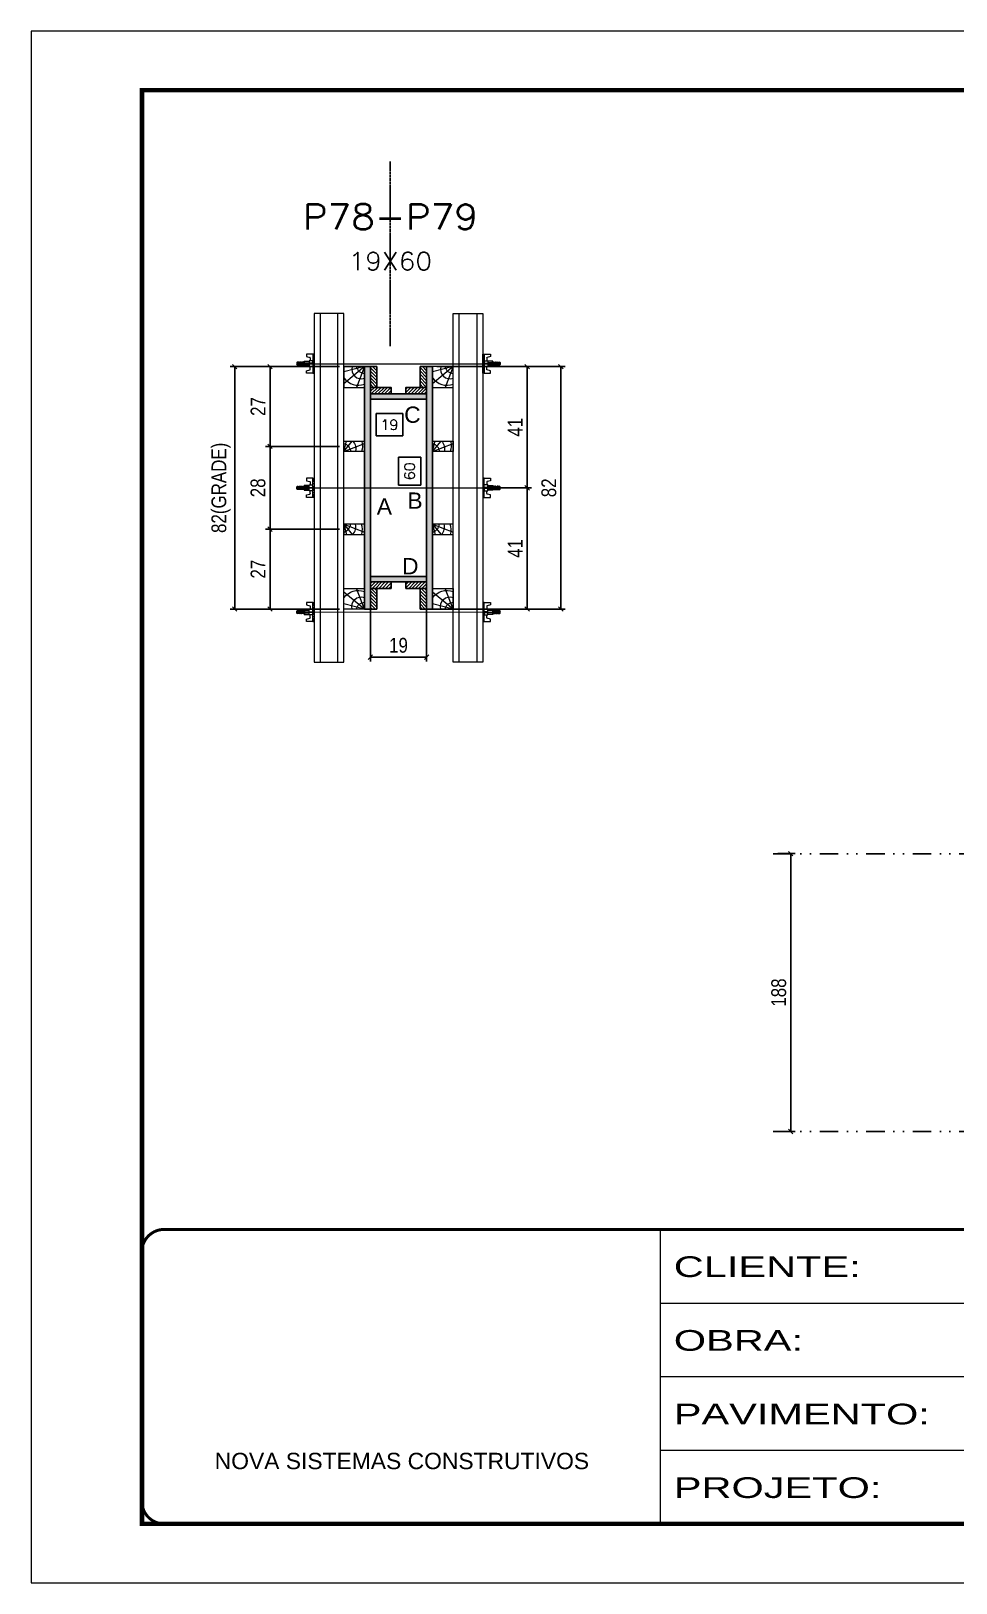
# Model space of a CAD drawing. Extents: x 808 to 7089, y -98 to 17032.
# Drawn here: x 5604 to 6229, y 7942 to 8992 of the extents above; entities that cross this region are included whole.
import ezdxf
from ezdxf.enums import TextEntityAlignment as Align

# ---------------------------------------------------------------- set-up
doc = ezdxf.new("R2010")
doc.units = 0
for name, pattern in [('CONTINUO', [0]), ('DASHED', [0.75, 0.5, -0.25]), ('DIVIDE2', [0.625, 0.25, -0.125, 0, -0.125, 0, -0.125]), ('HIDDEN', [0.375, 0.25, -0.125])]:
    doc.linetypes.add(name, pattern=pattern)
for name, color, linetype in [('CHAPA', 1, 'Continuous'), ('COTA', 241, 'Continuous'), ('MEIO_PONT', 93, 'Continuous'), ('Nível', 160, 'Continuous'), ('Painéis', 200, 'Continuous'), ('SARRAFO', 251, 'Continuous'), ('Texto de Titulo', 7, 'Continuous'), ('Texto Qtd Sarr', 242, 'Continuous'), ('TEXTO_GERAL', 7, 'Continuous')]:
    doc.layers.add(name, color=color, linetype=linetype)
for name, color, linetype, lineweight in [('Folhas', 255, 'Continuous', 9), ('Hachura', 251, 'Continuous', 9), ('Madeira', 126, 'Continuous', 18), ('Perfil Metálico', 224, 'Continuous', 18), ('SARRAFO DE PRESSAO', 251, 'DASHED', 9), ('Texto Seção', 7, 'Continuous', 15)]:
    doc.layers.add(name, color=color, linetype=linetype, lineweight=lineweight)
doc.styles.add('ARIAL', font='arial.ttf')
doc.styles.add('COTA TECNICA 2X', font='techl___.ttf', dxfattribs={"height": 10})
doc.styles.add('COTA TECNICA-50', font='techl___.ttf', dxfattribs={"height": 10})
doc.styles.add('ROMANS', font='romans.shx')
doc.styles.add('Tecnologia', font='')
doc.styles.get('Tecnologia').set_extended_font_data('Forgotten Futurist')
doc.dimstyles.new('COTA PAINEL-50', dxfattribs={"dimtxt": 10, "dimasz": 3, "dimexe": 3, "dimexo": 3, "dimgap": 3, "dimtad": 1, "dimdec": 1, "dimzin": 12, "dimdsep": 46, "dimtxsty": 'COTA TECNICA-50', "dimblk1": 'OBLIQUE', "dimblk2": 'OBLIQUE', "dimsah": 1, "dimcen": 0.9, "dimclrd": 4, "dimclre": 4, "dimclrt": 240, "dimadec": 1, "dimazin": 3, "dimtfac": 1, "dimtdec": 1, "dimtmove": 0, "dimatfit": 3, "dimfxl": 1, "dimtolj": 1, "dimtzin": 12, "dimarcsym": 0})
doc.dimstyles.new('SECAO PILAR', dxfattribs={"dimtxt": 10, "dimasz": 3, "dimexe": 3, "dimexo": 3, "dimgap": 3, "dimtad": 1, "dimdec": 1, "dimlfac": 0.5, "dimzin": 12, "dimdsep": 46, "dimtxsty": 'COTA TECNICA 2X', "dimblk1": 'OBLIQUE', "dimblk2": 'OBLIQUE', "dimsah": 1, "dimcen": 0.9, "dimclrd": 256, "dimclre": 256, "dimclrt": 256, "dimadec": 1, "dimazin": 3, "dimtfac": 1, "dimtdec": 1, "dimtmove": 0, "dimatfit": 3, "dimfxl": 1, "dimtolj": 1, "dimtzin": 12, "dimarcsym": 0})
doc.dimstyles.new('SECÇÃO 2', dxfattribs={"dimtxt": 7, "dimasz": 6, "dimexe": 0.18, "dimexo": 2, "dimgap": -4, "dimtad": 3, "dimdec": 1, "dimlfac": 0.5, "dimzin": 12, "dimdsep": 46, "dimtxsty": 'ROMANS', "dimblk": 'ARCHTICK', "dimcen": 0.09, "dimse1": 1, "dimse2": 1, "dimsd1": 1, "dimsd2": 1, "dimclrd": 180, "dimclre": 5, "dimclrt": 1, "dimadec": 0, "dimazin": 3, "dimtfac": 1, "dimtdec": 1, "dimtofl": 0, "dimtmove": 0, "dimatfit": 3, "dimldrblk": 'ARCHTICK', "dimfxl": 1, "dimtolj": 1, "dimtzin": 0, "dimarcsym": 0})
pattern_1 = [(135, (-17058.2216, 18104.3411), (-1.12253202, -1.12253202), [])]
pattern_2 = [(135, (-17058.2216, 17889.3411), (-1.12253202, -1.12253202), [])]
pattern_3 = [(45, (15336.1384, 31511.1975), (-1.12253202, 1.12253202), [])]
pattern_4 = [(45, (15336.1384, 31531.1975), (-1.12253202, 1.12253202), [])]

# ---------------------------------------------------------------- blocks, each defined once
blk = doc.blocks.new('9999999999')
at = {"color": 30, "linetype": 'CONTINUO'}
for p, q in [((98564.6, 34230.2), (98564.6, 34429.4)), ((98564.6, 34379.6), (99584, 34379.6)), ((98564.6, 34329.8), (99488, 34329.8)), ((98564.6, 34280), (99488, 34280))]:
    blk.add_line(p, q, dxfattribs=at)
at = {"color": 30, "linetype": 'CONTINUO', "const_width": 2}
blk.add_lwpolyline([(99584, 34230.2), (99584, 34414.4, 0.414214), (99569, 34429.4), (98229, 34429.4, 0.414214), (98214, 34414.4), (98214, 34245.2, 0.414214), (98229, 34230.2), (99584, 34230.2)], format="xyb", dxfattribs=at)
at = {"layer": 'Folhas'}
blk.add_lwpolyline([(98139, 34190.2), (99624, 34190.2), (99624, 35240.2), (98139, 35240.2)], close=True, dxfattribs=at)
at = {"layer": 'Folhas', "color": 30, "const_width": 3}
blk.add_lwpolyline([(98214, 34230.2), (99584, 34230.2), (99584, 35200.2), (98214, 35200.2)], close=True, dxfattribs=at)
at = {"color": 7, "linetype": 'Continuous', "ltscale": 5, "style": 'ARIAL'}
blk.add_text('NOVA SISTEMAS CONSTRUTIVOS', height=11.059, dxfattribs=at).set_placement((98263.2, 34267.2))
at = {"layer": 'Folhas', "color": 7, "style": 'Tecnologia', "width": 1.5}
for s, p in [('CLIENTE:', (98573.7, 34397.2)), ('OBRA:', (98573.7, 34347.3)), ('PAVIMENTO:', (98573.7, 34297.5)), ('PROJETO:', (98573.7, 34247.7))]:
    blk.add_text(s, height=14, dxfattribs=at).set_placement(p)
blk = doc.blocks.new('_Oblique')
at = {"color": 0, "linetype": 'ByBlock', "lineweight": -2}
blk.add_line((-0.5, -0.5), (0.5, 0.5), dxfattribs=at)
blk = doc.blocks.new('*D2083')
at = {"layer": 'COTA', "color": 4, "lineweight": -2, "transparency": 16777216}
for p, q in [((6108.7, 8435.9), (6120.5, 8435.9)), ((6117.5, 8247.9), (6117.5, 8435.9)), ((6108.7, 8247.9), (6120.5, 8247.9))]:
    blk.add_line(p, q, dxfattribs=at)
at = {"layer": 'Defpoints', "color": 0, "transparency": 16777216}
for p in [(6105.7, 8435.9), (6117.5, 8435.9), (6105.7, 8247.9)]:
    blk.add_point(p, dxfattribs=at)
at = {"layer": 'COTA', "color": 4, "lineweight": -2, "transparency": 16777216, "xscale": 3, "yscale": 3, "zscale": 3}
for p, rotation in [((6117.5, 8435.9), 90), ((6117.5, 8247.9), 270)]:
    blk.add_blockref('_Oblique', p, dxfattribs=dict(at, rotation=rotation))
at = {"layer": 'COTA', "color": 240, "transparency": 16777216, "insert": (6109.4, 8341.9), "char_height": 10, "attachment_point": 5, "rotation": 90, "style": 'COTA TECNICA-50'}
blk.add_mtext('\\A1;188', dxfattribs=at)
blk = doc.blocks.new('titulo1')
at = {"layer": 'Defpoints', "color": 252, "linetype": 'HIDDEN', "ltscale": 2}
blk.add_line((0, 0), (0, 125), dxfattribs=at)
at = {"layer": 'Defpoints', "style": 'ROMANS', "oblique": 15}
blk.add_attdef('FOLHA', text='', height=10, dxfattribs=at).set_placement((0, 15.6), align=Align.MIDDLE_CENTER)
at = {"layer": 'Texto Qtd Sarr', "color": 3, "style": 'ROMANS', "oblique": 15}
for tag, height, p in [('TITULO', 17, (0, 71.4)), ('SEÇÃO', 12, (0, 41.5))]:
    blk.add_attdef(tag, text='', height=height, dxfattribs=at).set_placement(p, align=Align.MIDDLE_CENTER)
blk = doc.blocks.new('*D2074')
at = {"layer": 'COTA', "color": 180, "lineweight": -2, "transparency": 16777216}
for p, q in [((5867.2, 8704.1), (5852.2, 8704.1)), ((5852.2, 8704.1), (5852.2, 8685.1)), ((5867.2, 8685.1), (5867.2, 8704.1)), ((5852.2, 8685.1), (5867.2, 8685.1))]:
    blk.add_line(p, q, dxfattribs=at)
at = {"layer": 'Defpoints', "color": 0, "transparency": 16777216}
for p in [(5833.2, 8743.4), (5833.2, 8623.4), (5871.2, 8623.4)]:
    blk.add_point(p, dxfattribs=at)
at = {"layer": 'COTA', "color": 1, "transparency": 16777216, "insert": (5859.7, 8694.6), "char_height": 7, "attachment_point": 5, "rotation": 90, "style": 'ROMANS'}
blk.add_mtext('\\A1;60', dxfattribs=at)
blk = doc.blocks.new('_ArchTick')
at = {"color": 0, "linetype": 'ByBlock', "const_width": 0.15}
blk.add_lwpolyline([(-0.5, -0.5), (0.5, 0.5)], dxfattribs=at)
blk = doc.blocks.new('*D2075')
at = {"layer": 'COTA', "color": 180, "lineweight": -2, "transparency": 16777216}
for p, q in [((5855.1, 8733.6), (5837.1, 8733.6)), ((5837.1, 8733.6), (5837.1, 8718.6)), ((5855.1, 8718.6), (5855.1, 8733.6)), ((5837.1, 8718.6), (5855.1, 8718.6))]:
    blk.add_line(p, q, dxfattribs=at)
at = {"layer": 'Defpoints', "color": 0, "transparency": 16777216}
for p in [(5833.2, 8743.4), (5871.2, 8743.4), (5871.2, 8714.6)]:
    blk.add_point(p, dxfattribs=at)
at = {"layer": 'COTA', "color": 1, "transparency": 16777216, "insert": (5846.1, 8726.1), "char_height": 7, "attachment_point": 5, "style": 'ROMANS'}
blk.add_mtext('\\A1;19', dxfattribs=at)
blk = doc.blocks.new('C')
at = {"layer": 'Hachura', "color": 0}
for p, q in [((0, 3.22), (0, -3.22)), ((0.45, 3.22), (0, 3.22)), ((0.46, 3.16), (0, 3.16)), ((0.46, 3.05), (0, 3.05)), ((0.46, 2.88), (0, 2.88)), ((0, 2.75), (0, -1.16)), ((0.46, 2.65), (0, 2.65)), ((0.46, 2.23), (0, 2.23)), ((0.46, 1.51), (0, 1.51)), ((0.39, 0.49), (0.17, 0.49)), ((0.45, -3.23), (0.45, 3.22)), ((0.45, 3.22), (2.58, 3.22)), ((1.74, 0.97), (0.45, 0.97)), ((1.45, 0.1), (0.45, 0.1)), ((1.35, 1.94), (1.35, 0.96)), ((2.58, 2.39), (1.47, 2.09)), ((1.74, -0.97), (1.74, 0.97)), ((1.74, 0.97), (1.74, 0.84)), ((1.74, 0.97), (1.74, 0.84)), ((1.74, 0.84), (3.35, 0.84)), ((3.35, 0.45), (1.74, 0.45)), ((2.58, 3.22), (2.58, 2.39)), ((3.32, 0.84), (3.32, -0.84)), ((3.35, 0.84), (3.35, -0.84)), ((3.68, 0.45), (3.35, 0.45)), ((3.84, -0.52), (3.35, 0.45)), ((3.35, 0.06), (3.67, -0.57)), ((3.68, 0.45), (4.16, -0.52)), ((3.72, 0.5), (4.25, -0.57)), ((4.37, -0.55), (3.83, 0.53)), ((4.15, 0.45), (3.93, 0.45)), ((4.42, -0.52), (3.93, 0.45)), ((4.15, 0.45), (4.26, 0.45)), ((4.26, 0.45), (4.74, -0.52)), ((4.3, 0.5), (4.83, -0.57)), ((4.95, -0.55), (4.41, 0.53)), ((4.51, 0.45), (4.84, 0.45)), ((5, -0.52), (4.51, 0.45)), ((4.84, 0.45), (5.32, -0.52)), ((4.88, 0.5), (5.41, -0.57)), ((5.53, -0.55), (4.99, 0.53)), ((5.58, -0.52), (5.09, 0.45)), ((5.42, 0.45), (5.09, 0.45)), ((5.58, -0.52), (5.09, 0.45)), ((5.42, 0.45), (5.74, -0.19)), ((5.46, 0.5), (5.74, -0.07)), ((5.74, 0.19), (5.57, 0.53)), ((5.74, 0.32), (5.68, 0.45)), ((5.68, 0.45), (5.74, 0.45)), ((5.74, 0.45), (5.9, 0.29)), ((5.74, 0.45), (5.74, -0.52)), ((5.9, -0.36), (5.9, 0.29)), ((0.45, 0), (0, 0)), ((0.46, -1.52), (0, -1.52)), ((0.46, -2.23), (0, -2.23)), ((0.46, -2.65), (0, -2.65)), ((0.46, -2.88), (0, -2.88)), ((0.46, -3.05), (0, -3.05)), ((0.46, -3.16), (0, -3.16)), ((0, -3.22), (2.57, -3.22)), ((0.08, -0.48), (0.29, -0.48)), ((0.29, -0.48), (0.4, -0.48)), ((0.45, 0), (0.45, -0.97)), ((0.45, -0.16), (1.45, -0.16)), ((0.45, -0.65), (0.45, -0.32)), ((0.45, -3.23), (0.45, -0.65)), ((0.45, -0.97), (1.74, -0.97)), ((1.35, -1.94), (1.35, -0.97)), ((2.58, -2.39), (1.47, -2.1)), ((3.35, -0.32), (1.74, -0.32)), ((3.35, -0.84), (1.74, -0.84)), ((2.58, -3.23), (2.58, -2.39)), ((3.35, -0.07), (3.58, -0.52)), ((3.35, -0.52), (3.58, -0.52)), ((3.84, -0.52), (4.16, -0.52)), ((4.42, -0.52), (4.74, -0.52)), ((4.63, -0.52), (4.74, -0.52)), ((5, -0.52), (5.32, -0.52)), ((5.58, -0.52), (5.74, -0.52)), ((5.74, -0.52), (5.9, -0.36)), ((5.74, -0.52), (5.74, -0.52))]:
    blk.add_line(p, q, dxfattribs=at)
for centre, radius, start, end in [((1.52, 1.94), 0.161, 104.7436, 180), ((1.44, -0.03), 0.129, 272.695, 87.305), ((3.81, 0.39), 0.143, 25.5688, 154.4312), ((4.39, 0.39), 0.143, 25.5688, 154.4312), ((4.97, 0.39), 0.143, 25.5688, 154.4312), ((5.55, 0.39), 0.143, 25.5688, 154.4312), ((0.17, -0.37), 0.174, 221.744, 317.8592), ((1.52, -1.94), 0.161, 180, 255.2564), ((3.71, -0.4), 0.174, 222.1408, 318.256), ((4.29, -0.4), 0.174, 222.1408, 318.256), ((4.87, -0.4), 0.174, 222.1408, 318.256), ((5.45, -0.4), 0.174, 222.1408, 318.256), ((5.61, -0.4), 0.174, 317.8592, 318.256)]:
    blk.add_arc(centre, radius, start, end, dxfattribs=at)
blk = doc.blocks.new('*D2087')
at = {"layer": 'COTA', "lineweight": -2, "transparency": 16777216}
for p, q in [((5833.2, 8616.8), (5833.2, 8565.8)), ((5871.2, 8616.8), (5871.2, 8565.8)), ((5833.2, 8568.8), (5871.2, 8568.8))]:
    blk.add_line(p, q, dxfattribs=at)
at = {"layer": 'Defpoints', "color": 0, "transparency": 16777216}
for p in [(5833.2, 8619.8), (5871.2, 8619.8), (5871.2, 8568.8)]:
    blk.add_point(p, dxfattribs=at)
at = {"layer": 'COTA', "lineweight": -2, "transparency": 16777216, "xscale": 3, "yscale": 3, "zscale": 3, "rotation": 180}
blk.add_blockref('_Oblique', (5833.2, 8568.8), dxfattribs=at)
at = {"layer": 'COTA', "lineweight": -2, "transparency": 16777216, "xscale": 3, "yscale": 3, "zscale": 3}
blk.add_blockref('_Oblique', (5871.2, 8568.8), dxfattribs=at)
at = {"layer": 'COTA', "transparency": 16777216, "insert": (5852.2, 8576.8), "char_height": 10, "attachment_point": 5, "style": 'COTA TECNICA 2X'}
blk.add_mtext('\\A1;19', dxfattribs=at)
blk = doc.blocks.new('*D2076')
at = {"layer": 'COTA', "lineweight": -2, "transparency": 16777216}
for p, q in [((5812.2, 8765.4), (5738.4, 8765.4)), ((5741.4, 8765.4), (5741.4, 8601.4)), ((5812.2, 8601.4), (5738.4, 8601.4))]:
    blk.add_line(p, q, dxfattribs=at)
at = {"layer": 'Defpoints', "color": 0, "transparency": 16777216}
for p in [(5815.2, 8765.4), (5741.4, 8601.4), (5815.2, 8601.4)]:
    blk.add_point(p, dxfattribs=at)
at = {"layer": 'COTA', "lineweight": -2, "transparency": 16777216, "xscale": 3, "yscale": 3, "zscale": 3}
for p, rotation in [((5741.4, 8765.4), 90), ((5741.4, 8601.4), 270)]:
    blk.add_blockref('_Oblique', p, dxfattribs=dict(at, rotation=rotation))
at = {"layer": 'COTA', "transparency": 16777216, "insert": (5732.2, 8683.4), "char_height": 10, "attachment_point": 5, "rotation": 90, "style": 'COTA TECNICA 2X'}
blk.add_mtext('\\A1;82(GRADE)', dxfattribs=at)
blk = doc.blocks.new('*D2077')
at = {"layer": 'COTA', "lineweight": -2, "transparency": 16777216}
for p, q in [((5812.2, 8655.4), (5762.3, 8655.4)), ((5765.3, 8655.4), (5765.3, 8601.4)), ((5812.2, 8601.4), (5762.3, 8601.4))]:
    blk.add_line(p, q, dxfattribs=at)
at = {"layer": 'Defpoints', "color": 0, "transparency": 16777216}
for p in [(5815.2, 8655.4), (5765.3, 8601.4), (5815.2, 8601.4)]:
    blk.add_point(p, dxfattribs=at)
at = {"layer": 'COTA', "lineweight": -2, "transparency": 16777216, "xscale": 3, "yscale": 3, "zscale": 3}
for p, rotation in [((5765.3, 8655.4), 90), ((5765.3, 8601.4), 270)]:
    blk.add_blockref('_Oblique', p, dxfattribs=dict(at, rotation=rotation))
at = {"layer": 'COTA', "transparency": 16777216, "insert": (5757.2, 8628.4), "char_height": 10, "attachment_point": 5, "rotation": 90, "style": 'COTA TECNICA 2X'}
blk.add_mtext('\\A1;27', dxfattribs=at)
blk = doc.blocks.new('PONTALETE')
at = {"layer": 'Madeira'}
for q in [(2.71, 7), (7, 5.76), (7, 1.74)]:
    blk.add_line((0, 0), q, dxfattribs=at)
blk.add_lwpolyline([(0, 0), (7, 0), (7, 7), (0, 7)], close=True, dxfattribs=at)
for centre, radius, start, end in [((2.04, 0.06), 6.23, 37.2818, 109.0913), ((1.09, 0.9), 3.19, 343.603, 109.9847), ((-0.21, -0.78), 3.09, 14.6322, 86.0383)]:
    blk.add_arc(centre, radius, start, end, dxfattribs=at)
blk = doc.blocks.new('MEIO PONTALETE')
at = {"layer": 'Madeira'}
for q in [(2.71, 7), (3.5, 2.88), (3.5, 0.87)]:
    blk.add_line((0, 0), q, dxfattribs=at)
blk.add_lwpolyline([(0, 0), (3.5, 0), (3.5, 7), (0, 7)], close=True, dxfattribs=at)
for centre, radius, start, end in [((2.04, 0.06), 6.23, 76.4499, 109.0913), ((1.09, 0.9), 3.19, 40.9063, 109.9847), ((-0.21, -0.78), 3.09, 14.6322, 86.0383)]:
    blk.add_arc(centre, radius, start, end, dxfattribs=at)
blk = doc.blocks.new('*D2078')
at = {"layer": 'COTA', "lineweight": -2, "transparency": 16777216}
for p, q in [((5812.2, 8765.4), (5762.3, 8765.4)), ((5765.3, 8765.4), (5765.3, 8711.4)), ((5812.2, 8711.4), (5762.3, 8711.4))]:
    blk.add_line(p, q, dxfattribs=at)
at = {"layer": 'Defpoints', "color": 0, "transparency": 16777216}
for p in [(5815.2, 8765.4), (5765.3, 8711.4), (5815.2, 8711.4)]:
    blk.add_point(p, dxfattribs=at)
at = {"layer": 'COTA', "lineweight": -2, "transparency": 16777216, "xscale": 3, "yscale": 3, "zscale": 3}
for p, rotation in [((5765.3, 8765.4), 90), ((5765.3, 8711.4), 270)]:
    blk.add_blockref('_Oblique', p, dxfattribs=dict(at, rotation=rotation))
at = {"layer": 'COTA', "transparency": 16777216, "insert": (5757.2, 8738.4), "char_height": 10, "attachment_point": 5, "rotation": 90, "style": 'COTA TECNICA 2X'}
blk.add_mtext('\\A1;27', dxfattribs=at)
blk = doc.blocks.new('*D2079')
at = {"layer": 'COTA', "lineweight": -2, "transparency": 16777216}
for p, q in [((5812.2, 8711.4), (5762.3, 8711.4)), ((5765.3, 8711.4), (5765.3, 8655.4)), ((5812.2, 8655.4), (5762.3, 8655.4))]:
    blk.add_line(p, q, dxfattribs=at)
at = {"layer": 'Defpoints', "color": 0, "transparency": 16777216}
for p in [(5815.2, 8711.4), (5765.3, 8655.4), (5815.2, 8655.4)]:
    blk.add_point(p, dxfattribs=at)
at = {"layer": 'COTA', "lineweight": -2, "transparency": 16777216, "xscale": 3, "yscale": 3, "zscale": 3}
for p, rotation in [((5765.3, 8711.4), 90), ((5765.3, 8655.4), 270)]:
    blk.add_blockref('_Oblique', p, dxfattribs=dict(at, rotation=rotation))
at = {"layer": 'COTA', "transparency": 16777216, "insert": (5757.2, 8683.4), "char_height": 10, "attachment_point": 5, "rotation": 90, "style": 'COTA TECNICA 2X'}
blk.add_mtext('\\A1;28', dxfattribs=at)
blk = doc.blocks.new('*D2080')
at = {"layer": 'COTA', "lineweight": -2, "transparency": 16777216}
for p, q in [((5878.2, 8765.4), (5965, 8765.4)), ((5962, 8765.4), (5962, 8601.4)), ((5878.2, 8601.4), (5965, 8601.4))]:
    blk.add_line(p, q, dxfattribs=at)
at = {"layer": 'Defpoints', "color": 0, "transparency": 16777216}
for p in [(5875.2, 8765.4), (5875.2, 8601.4), (5962, 8601.4)]:
    blk.add_point(p, dxfattribs=at)
at = {"layer": 'COTA', "lineweight": -2, "transparency": 16777216, "xscale": 3, "yscale": 3, "zscale": 3}
for p, rotation in [((5962, 8765.4), 90), ((5962, 8601.4), 270)]:
    blk.add_blockref('_Oblique', p, dxfattribs=dict(at, rotation=rotation))
at = {"layer": 'COTA', "transparency": 16777216, "insert": (5953.9, 8683.4), "char_height": 10, "attachment_point": 5, "rotation": 90, "style": 'COTA TECNICA 2X'}
blk.add_mtext('\\A1;82', dxfattribs=at)
blk = doc.blocks.new('*D2081')
at = {"layer": 'COTA', "lineweight": -2, "transparency": 16777216}
for p, q in [((5912.2, 8765.4), (5942.2, 8765.4)), ((5939.2, 8765.4), (5939.2, 8683.4)), ((5912.2, 8683.4), (5942.2, 8683.4))]:
    blk.add_line(p, q, dxfattribs=at)
at = {"layer": 'Defpoints', "color": 0, "transparency": 16777216}
for p in [(5909.2, 8765.4), (5909.2, 8683.4), (5939.2, 8683.4)]:
    blk.add_point(p, dxfattribs=at)
at = {"layer": 'COTA', "lineweight": -2, "transparency": 16777216, "xscale": 3, "yscale": 3, "zscale": 3}
for p, rotation in [((5939.2, 8765.4), 90), ((5939.2, 8683.4), 270)]:
    blk.add_blockref('_Oblique', p, dxfattribs=dict(at, rotation=rotation))
at = {"layer": 'COTA', "transparency": 16777216, "insert": (5931.1, 8724.4), "char_height": 10, "attachment_point": 5, "rotation": 90, "style": 'COTA TECNICA 2X'}
blk.add_mtext('\\A1;41', dxfattribs=at)
blk = doc.blocks.new('*D2082')
at = {"layer": 'COTA', "lineweight": -2, "transparency": 16777216}
for p, q in [((5912.2, 8683.4), (5942.2, 8683.4)), ((5939.2, 8601.4), (5939.2, 8683.4)), ((5912.2, 8601.4), (5942.2, 8601.4))]:
    blk.add_line(p, q, dxfattribs=at)
at = {"layer": 'Defpoints', "color": 0, "transparency": 16777216}
for p in [(5909.2, 8683.4), (5939.2, 8683.4), (5909.2, 8601.4)]:
    blk.add_point(p, dxfattribs=at)
at = {"layer": 'COTA', "lineweight": -2, "transparency": 16777216, "xscale": 3, "yscale": 3, "zscale": 3}
for p, rotation in [((5939.2, 8683.4), 90), ((5939.2, 8601.4), 270)]:
    blk.add_blockref('_Oblique', p, dxfattribs=dict(at, rotation=rotation))
at = {"layer": 'COTA', "transparency": 16777216, "insert": (5931.1, 8642.4), "char_height": 10, "attachment_point": 5, "rotation": 90, "style": 'COTA TECNICA 2X'}
blk.add_mtext('\\A1;41', dxfattribs=at)

msp = doc.modelspace()

# ---------------------------------------------------------------- hatches: boundary and pattern name
at = {"layer": 'Hachura'}
h = msp.add_hatch(color=256, dxfattribs=at)
h.dxf.hatch_style = 1
h.paths.add_polyline_path([(5833.19, 8601.39), (5829.19, 8601.39), (5829.19, 8765.39), (5833.19, 8765.39)])
h = msp.add_hatch(color=256, dxfattribs=at)
h.dxf.hatch_style = 1
h.paths.add_polyline_path([(5833.19, 8601.39), (5829.19, 8601.39), (5829.19, 8765.39), (5833.19, 8765.39)])
h = msp.add_hatch(dxfattribs=at)
h.set_pattern_fill('ANSI31', color=256, scale=0.5, angle=90, style=0)
h.set_pattern_definition(pattern_2)
h.paths.add_polyline_path([(5833.19, 8751.39), (5837.59, 8751.39), (5837.59, 8765.39), (5833.19, 8765.39)])
h = msp.add_hatch(dxfattribs=at)
h.set_pattern_fill('ANSI31', color=256, scale=0.5, angle=90, style=0)
h.set_pattern_definition(pattern_2)
h.paths.add_polyline_path([(5871.19, 8751.39), (5866.79, 8751.39), (5866.79, 8765.39), (5871.19, 8765.39)])
h = msp.add_hatch(color=256, dxfattribs=at)
h.dxf.hatch_style = 1
h.paths.add_polyline_path([(5871.19, 8601.39), (5875.19, 8601.39), (5875.19, 8765.39), (5871.19, 8765.39)])
h = msp.add_hatch(color=256, dxfattribs=at)
h.dxf.hatch_style = 1
h.paths.add_polyline_path([(5871.19, 8601.39), (5875.19, 8601.39), (5875.19, 8765.39), (5871.19, 8765.39)])
h = msp.add_hatch(dxfattribs=at)
h.set_pattern_fill('ANSI31', color=256, scale=0.5, style=0)
h.set_pattern_definition(pattern_4)
h.paths.add_polyline_path([(5847.19, 8746.99), (5847.19, 8751.39), (5833.19, 8751.39), (5833.19, 8746.99)])
h = msp.add_hatch(color=256, dxfattribs=at)
h.dxf.hatch_style = 1
h.paths.add_polyline_path([(5833.19, 8746.99), (5833.19, 8743.39), (5871.19, 8743.39), (5871.19, 8746.99)])
h = msp.add_hatch(color=256, dxfattribs=at)
h.dxf.hatch_style = 1
h.paths.add_polyline_path([(5833.19, 8746.99), (5833.19, 8743.39), (5871.19, 8743.39), (5871.19, 8746.99)])
h = msp.add_hatch(dxfattribs=at)
h.set_pattern_fill('ANSI31', color=256, scale=0.5, style=0)
h.set_pattern_definition(pattern_4)
h.paths.add_polyline_path([(5857.19, 8746.99), (5857.19, 8751.39), (5871.19, 8751.39), (5871.19, 8746.99)])
h = msp.add_hatch(color=256, dxfattribs=at)
h.dxf.hatch_style = 1
h.paths.add_polyline_path([(5833.19, 8623.39), (5833.19, 8619.79), (5871.19, 8619.79), (5871.19, 8623.39)])
h = msp.add_hatch(color=256, dxfattribs=at)
h.dxf.hatch_style = 1
h.paths.add_polyline_path([(5833.19, 8623.39), (5833.19, 8619.79), (5871.19, 8619.79), (5871.19, 8623.39)])
h = msp.add_hatch(dxfattribs=at)
h.set_pattern_fill('ANSI31', color=256, scale=0.5, style=0)
h.set_pattern_definition(pattern_3)
h.paths.add_polyline_path([(5847.19, 8619.79), (5847.19, 8615.39), (5833.19, 8615.39), (5833.19, 8619.79)])
h = msp.add_hatch(dxfattribs=at)
h.set_pattern_fill('ANSI31', color=256, scale=0.5, angle=90, style=0)
h.set_pattern_definition(pattern_1)
h.paths.add_polyline_path([(5833.19, 8615.39), (5837.59, 8615.39), (5837.59, 8601.39), (5833.19, 8601.39)])
h = msp.add_hatch(dxfattribs=at)
h.set_pattern_fill('ANSI31', color=256, scale=0.5, style=0)
h.set_pattern_definition(pattern_3)
h.paths.add_polyline_path([(5857.19, 8619.79), (5857.19, 8615.39), (5871.19, 8615.39), (5871.19, 8619.79)])
h = msp.add_hatch(dxfattribs=at)
h.set_pattern_fill('ANSI31', color=256, scale=0.5, angle=90, style=0)
h.set_pattern_definition(pattern_1)
h.paths.add_polyline_path([(5871.19, 8615.39), (5866.79, 8615.39), (5866.79, 8601.39), (5871.19, 8601.39)])

# ---------------------------------------------------------------- linework, layer by layer
at = {"layer": 'CHAPA'}
for points in [[(5833.19, 8601.39), (5829.19, 8601.39), (5829.19, 8765.39), (5833.19, 8765.39)], [(5833.19, 8601.39), (5829.19, 8601.39), (5829.19, 8765.39), (5833.19, 8765.39)], [(5871.19, 8601.39), (5875.19, 8601.39), (5875.19, 8765.39), (5871.19, 8765.39)], [(5871.19, 8601.39), (5875.19, 8601.39), (5875.19, 8765.39), (5871.19, 8765.39)], [(5833.19, 8746.99), (5833.19, 8743.39), (5871.19, 8743.39), (5871.19, 8746.99)], [(5833.19, 8746.99), (5833.19, 8743.39), (5871.19, 8743.39), (5871.19, 8746.99)], [(5833.19, 8623.39), (5833.19, 8619.79), (5871.19, 8619.79), (5871.19, 8623.39)], [(5833.19, 8623.39), (5833.19, 8619.79), (5871.19, 8619.79), (5871.19, 8623.39)]]:
    msp.add_lwpolyline(points, close=True, dxfattribs=at)
at = {"layer": 'Hachura'}
for p, q in [((5784.39, 8767.39), (5916.19, 8767.4)), ((5784.39, 8683.39), (5916.19, 8683.38)), ((5784.39, 8599.39), (5916.19, 8599.38))]:
    msp.add_line(p, q, dxfattribs=at)
at = {"layer": 'Madeira'}
for points in [[(5829.19, 8601.39), (5815.19, 8601.39), (5815.19, 8765.39), (5829.19, 8765.39)], [(5875.19, 8601.39), (5889.19, 8601.39), (5889.19, 8765.39), (5875.19, 8765.39)]]:
    msp.add_lwpolyline(points, close=True, dxfattribs=at)
at = {"layer": 'Nível', "color": 4, "linetype": 'DIVIDE2', "ltscale": 50}
for p, q in [((6105.66, 8435.86), (7048.67, 8435.86)), ((6105.66, 8247.86), (7048.67, 8247.86))]:
    msp.add_line(p, q, dxfattribs=at)
at = {"layer": 'Painéis'}
msp.add_lwpolyline([(5871.19, 8743.39), (5833.19, 8743.39), (5833.19, 8623.39), (5871.19, 8623.39)], close=True, dxfattribs=at)
at = {"layer": 'Perfil Metálico'}
for points in [[(5795.19, 8565.39), (5815.19, 8565.39), (5815.19, 8801.39), (5795.19, 8801.39)], [(5811.19, 8801.39), (5799.19, 8801.39), (5799.19, 8565.39), (5811.19, 8565.39)], [(5909.19, 8565.39), (5889.19, 8565.39), (5889.19, 8801.39), (5909.19, 8801.39)], [(5893.19, 8801.39), (5905.19, 8801.39), (5905.19, 8565.39), (5893.19, 8565.39)]]:
    msp.add_lwpolyline(points, close=True, dxfattribs=at)
at = {"layer": 'SARRAFO'}
for points in [[(5837.59, 8765.39), (5837.59, 8751.39), (5833.19, 8751.39), (5833.19, 8765.39)], [(5866.79, 8765.39), (5866.79, 8751.39), (5871.19, 8751.39), (5871.19, 8765.39)], [(5833.19, 8751.39), (5847.19, 8751.39), (5847.19, 8746.99), (5833.19, 8746.99)], [(5871.19, 8751.39), (5857.19, 8751.39), (5857.19, 8746.99), (5871.19, 8746.99)], [(5833.19, 8615.39), (5847.19, 8615.39), (5847.19, 8619.79), (5833.19, 8619.79)], [(5837.59, 8601.39), (5837.59, 8615.39), (5833.19, 8615.39), (5833.19, 8601.39)], [(5871.19, 8615.39), (5857.19, 8615.39), (5857.19, 8619.79), (5871.19, 8619.79)], [(5866.79, 8601.39), (5866.79, 8615.39), (5871.19, 8615.39), (5871.19, 8601.39)]]:
    msp.add_lwpolyline(points, close=True, dxfattribs=at)

# ---------------------------------------------------------------- block references
at = {"layer": 'Hachura', "linetype": 'Continuous', "yscale": 2, "zscale": 2, "rotation": 180}
for p, xscale in [((5795.19, 8767.39), 2), ((5909.19, 8767.39), -2)]:
    msp.add_blockref('C', p, dxfattribs=dict(at, xscale=xscale))
at = {"layer": 'Hachura', "linetype": 'Continuous', "yscale": 2, "zscale": 2}
for p, xscale in [((5795.19, 8683.39), -2), ((5909.19, 8683.39), 2), ((5795.19, 8599.39), -2), ((5909.19, 8599.39), 2)]:
    msp.add_blockref('C', p, dxfattribs=dict(at, xscale=xscale))
at = {"layer": 'MEIO_PONT'}
for name, p, xscale, yscale, zscale, rotation in [('PONTALETE', (5829.19, 8765.39), 2, 2, 2, 180), ('PONTALETE', (5889.19, 8765.39), 2, 2, 2, 180), ('MEIO PONTALETE', (5815.19, 8707.89), -1.999999997962732, 1.999999997962732, 1.999999997962732, 270), ('MEIO PONTALETE', (5875.19, 8707.89), -1.999999997962732, 1.999999997962732, 1.999999997962732, 270), ('MEIO PONTALETE', (5815.19, 8658.89), 1.999999997962732, 1.999999997962732, 1.999999997962732, 270), ('MEIO PONTALETE', (5875.19, 8658.89), 1.999999997962732, 1.999999997962732, 1.999999997962732, 270)]:
    msp.add_blockref(name, p, dxfattribs=dict(at, xscale=xscale, yscale=yscale, zscale=zscale, rotation=rotation))
at = {"layer": 'MEIO_PONT', "xscale": -2, "yscale": 2, "zscale": 2}
for p in [(5829.19, 8601.39), (5889.19, 8601.39)]:
    msp.add_blockref('PONTALETE', p, dxfattribs=at)
at = {"layer": 'SARRAFO DE PRESSAO', "color": 6, "linetype": 'ByBlock'}
msp.add_blockref('9999999999', (-92535.31, -26247.75), dxfattribs=at)
at = {"layer": 'Texto Seção'}
ref = msp.add_blockref('titulo1', (5846.65, 8779.26), dxfattribs=at)
ref.add_attrib('TITULO', 'P78-P79', dxfattribs={"layer": 'Texto de Titulo', "color": 7, "height": 17, "style": 'ROMANS', "width": 1.1}).set_placement((5846.65, 8866.76), align=Align.MIDDLE_CENTER)
ref.add_attrib('SEÇÃO', '19X60', dxfattribs={"layer": 'Texto de Titulo', "color": 7, "height": 12, "style": 'ROMANS', "width": 1.1}).set_placement((5846.65, 8836.76), align=Align.MIDDLE_CENTER)

# ---------------------------------------------------------------- texts
at = {"layer": 'TEXTO_GERAL', "style": 'ARIAL'}
for s, p in [('C', (5861.59, 8732.89)), ('A', (5842.64, 8670.84)), ('B', (5863.36, 8674.75)), ('D', (5860.19, 8630.39))]:
    msp.add_text(s, height=11, dxfattribs=at).set_placement(p, align=Align.MIDDLE_CENTER)

# ---------------------------------------------------------------- dimensions: what is measured, and where the dimension line sits
at = {"layer": 'COTA'}
dim = msp.add_linear_dim(base=(5741.41, 8601.39), p1=(5815.19, 8765.39), p2=(5815.19, 8601.39), angle=270, text='<>(GRADE)', dimstyle='SECAO PILAR', dxfattribs=at)
dim.commit()
dim.dimension.update_dxf_attribs({"geometry": '*D2076', "text_midpoint": (5732.19, 8683.39)})
for base, p1, p2, angle, dimstyle, picture, middle in [((5765.25, 8711.39), (5815.19, 8765.39), (5815.19, 8711.39), 270, 'SECAO PILAR', '*D2078', (5757.18, 8738.39)), ((5961.96, 8601.39), (5875.19, 8765.39), (5875.19, 8601.39), 270, 'SECAO PILAR', '*D2080', (5953.87, 8683.39)), ((5939.19, 8683.39), (5909.19, 8765.39), (5909.19, 8683.39), 270, 'SECAO PILAR', '*D2081', (5931.12, 8724.39)), ((5765.25, 8655.39), (5815.19, 8711.39), (5815.19, 8655.39), 270, 'SECAO PILAR', '*D2079', (5757.16, 8683.39)), ((5939.19, 8683.39), (5909.19, 8601.39), (5909.19, 8683.39), 90, 'SECAO PILAR', '*D2082', (5931.12, 8642.39)), ((5765.25, 8601.39), (5815.19, 8655.39), (5815.19, 8601.39), 270, 'SECAO PILAR', '*D2077', (5757.18, 8628.39)), ((6117.51, 8435.86), (6105.66, 8247.86), (6105.66, 8435.86), 90, 'COTA PAINEL-50', '*D2083', (6109.42, 8341.86))]:
    dim = msp.add_linear_dim(base=base, p1=p1, p2=p2, angle=angle, dimstyle=dimstyle, dxfattribs=at)
    dim.commit()
    dim.dimension.update_dxf_attribs({"geometry": picture, "text_midpoint": middle})
dim = msp.add_linear_dim(base=(5871.19, 8623.39), p1=(5833.19, 8743.39), p2=(5833.19, 8623.39), angle=270, dimstyle='SECÇÃO 2', dxfattribs=at)
dim.commit()
dim.dimension.update_dxf_attribs({"geometry": '*D2074', "text_midpoint": (5871.19, 8694.63), "dimtype": 160})
dim = msp.add_linear_dim(base=(5871.19, 8714.6), p1=(5833.19, 8743.39), p2=(5871.19, 8743.39), dimstyle='SECÇÃO 2', dxfattribs=at)
dim.commit()
dim.dimension.update_dxf_attribs({"geometry": '*D2075', "text_midpoint": (5846.1, 8714.6), "dimtype": 160})
dim = msp.add_linear_dim(base=(5871.19, 8568.75), p1=(5833.19, 8619.79), p2=(5871.19, 8619.79), dimstyle='SECAO PILAR', dxfattribs=at)
dim.commit()
dim.dimension.update_dxf_attribs({"geometry": '*D2087', "text_midpoint": (5852.19, 8576.84)})

doc.saveas('drawing.dxf')
